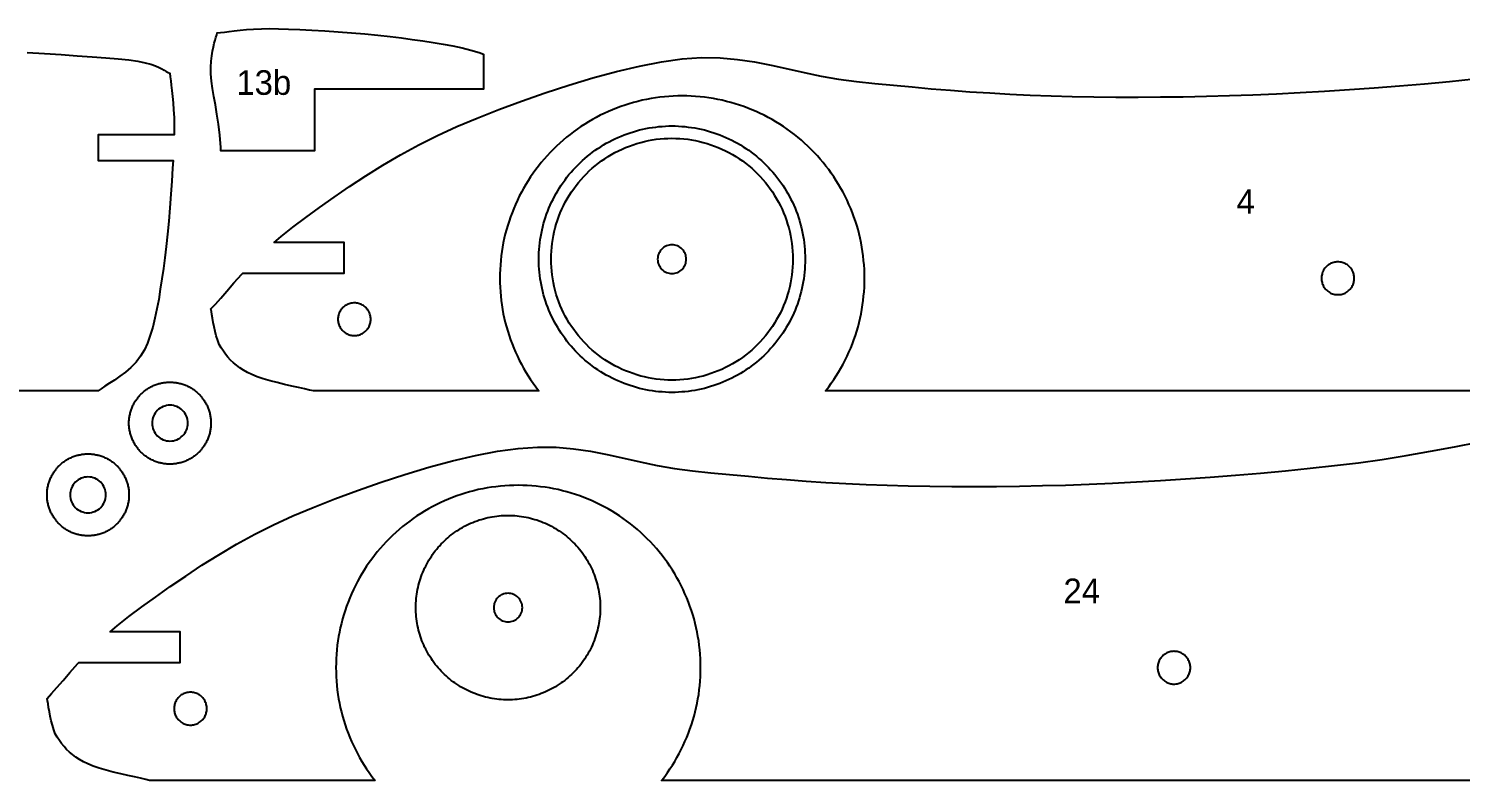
# Model space of a CAD drawing. Header units: metres. Extents: x 5 to 594, y 19 to 394.
# Drawn here: x 364.2 to 504, y 320.6 to 394 of the extents above; entities that cross this region are included whole.
import ezdxf
from ezdxf.enums import TextEntityAlignment as Align

# ---------------------------------------------------------------- set-up
doc = ezdxf.new("R2010")
doc.units = ezdxf.units.M
for name, color, linetype in [('CORTAR', 1, 'Continuous'), ('GRABAR', 5, 'Continuous'), ('GRABAR_RELLENO', 4, 'Continuous')]:
    doc.layers.add(name, color=color, linetype=linetype)

msp = doc.modelspace()

# ---------------------------------------------------------------- linework, layer by layer
at = {"layer": 'CORTAR'}
for points in [[(382.59, 385.65), (382.43, 386.55), (382.28, 387.38), (382.15, 388.15), (382.05, 388.88), (382, 389.59), (382, 390.25), (382.03, 390.84), (382.08, 391.36), (382.16, 391.81), (382.24, 392.21), (382.33, 392.57), (382.42, 392.87), (382.49, 393.14), (382.56, 393.38), (382.6, 393.59), (382.93, 393.62), (383.32, 393.66), (383.77, 393.72), (384.28, 393.78), (384.85, 393.85), (385.48, 393.9), (386.17, 393.95), (386.92, 393.99), (387.73, 394), (388.6, 393.99), (389.57, 393.96), (390.67, 393.91), (391.86, 393.85), (393.11, 393.78), (394.41, 393.69), (395.73, 393.59), (397.03, 393.48), (398.3, 393.36), (399.5, 393.23), (400.6, 393.09), (401.65, 392.94), (402.67, 392.8), (403.68, 392.65), (404.66, 392.49), (405.6, 392.31), (406.51, 392.12), (407.36, 391.91), (408.17, 391.67), (408.6, 391.51), (408.6, 388.09), (392.1, 388.09), (392.1, 382.09), (382.98, 382.09), (382.97, 382.39), (382.87, 383.59), (382.74, 384.67), (382.59, 385.65)], [(440, 371.18), (439.98, 370.86), (439.96, 370.54), (439.94, 370.23), (439.9, 369.91), (439.86, 369.59), (439.81, 369.28), (439.75, 368.96), (439.68, 368.65), (439.61, 368.34), (439.53, 368.03), (439.44, 367.73), (439.34, 367.42), (439.24, 367.12), (439.13, 366.82), (439.01, 366.53), (438.88, 366.23), (438.75, 365.94), (438.61, 365.66), (438.46, 365.37), (438.31, 365.09), (438.15, 364.82), (437.98, 364.55), (437.81, 364.28), (437.63, 364.01), (437.44, 363.76), (437.25, 363.5), (437.05, 363.25), (436.84, 363.01), (436.63, 362.77), (436.42, 362.54), (436.19, 362.31), (435.96, 362.08), (435.73, 361.87), (435.49, 361.66), (435.25, 361.45), (435, 361.25), (434.74, 361.06), (434.49, 360.87), (434.22, 360.69), (433.95, 360.52), (433.68, 360.35), (433.41, 360.19), (433.13, 360.04), (432.84, 359.89), (432.56, 359.75), (432.27, 359.62), (431.97, 359.49), (431.68, 359.37), (431.38, 359.26), (431.08, 359.16), (430.77, 359.06), (430.47, 358.97), (430.16, 358.89), (429.85, 358.82), (429.54, 358.75), (429.22, 358.69), (428.91, 358.64), (428.59, 358.6), (428.27, 358.56), (427.96, 358.54), (427.64, 358.52), (427.32, 358.5), (427, 358.5), (426.68, 358.5), (426.36, 358.52), (426.04, 358.54), (425.73, 358.56), (425.41, 358.6), (425.09, 358.64), (424.78, 358.69), (424.46, 358.75), (424.15, 358.82), (423.84, 358.89), (423.53, 358.97), (423.23, 359.06), (422.92, 359.16), (422.62, 359.26), (422.32, 359.37), (422.03, 359.49), (421.73, 359.62), (421.44, 359.75), (421.16, 359.89), (420.87, 360.04), (420.59, 360.19), (420.32, 360.35), (420.05, 360.52), (419.78, 360.69), (419.51, 360.87), (419.26, 361.06), (419, 361.25), (418.75, 361.45), (418.51, 361.66), (418.27, 361.87), (418.04, 362.08), (417.81, 362.31), (417.58, 362.54), (417.37, 362.77), (417.16, 363.01), (416.95, 363.25), (416.75, 363.5), (416.56, 363.76), (416.37, 364.01), (416.19, 364.28), (416.02, 364.55), (415.85, 364.82), (415.69, 365.09), (415.54, 365.37), (415.39, 365.66), (415.25, 365.94), (415.12, 366.23), (414.99, 366.53), (414.87, 366.82), (414.76, 367.12), (414.66, 367.42), (414.56, 367.73), (414.47, 368.03), (414.39, 368.34), (414.32, 368.65), (414.25, 368.96), (414.19, 369.28), (414.14, 369.59), (414.1, 369.91), (414.06, 370.23), (414.04, 370.54), (414.02, 370.86), (414, 371.18), (414, 371.5), (414, 371.82), (414.02, 372.14), (414.04, 372.46), (414.06, 372.77), (414.1, 373.09), (414.14, 373.41), (414.19, 373.72), (414.25, 374.04), (414.32, 374.35), (414.39, 374.66), (414.47, 374.97), (414.56, 375.27), (414.66, 375.58), (414.76, 375.88), (414.87, 376.18), (414.99, 376.47), (415.12, 376.77), (415.25, 377.06), (415.39, 377.34), (415.54, 377.63), (415.69, 377.91), (415.85, 378.18), (416.02, 378.45), (416.19, 378.72), (416.37, 378.99), (416.56, 379.24), (416.75, 379.5), (416.95, 379.75), (417.16, 379.99), (417.37, 380.23), (417.58, 380.46), (417.81, 380.69), (418.04, 380.92), (418.27, 381.13), (418.51, 381.34), (418.75, 381.55), (419, 381.75), (419.26, 381.94), (419.51, 382.13), (419.78, 382.31), (420.05, 382.48), (420.32, 382.65), (420.59, 382.81), (420.87, 382.96), (421.16, 383.11), (421.44, 383.25), (421.73, 383.38), (422.03, 383.51), (422.32, 383.63), (422.62, 383.74), (422.92, 383.84), (423.23, 383.94), (423.53, 384.03), (423.84, 384.11), (424.15, 384.18), (424.46, 384.25), (424.78, 384.31), (425.09, 384.36), (425.41, 384.4), (425.73, 384.44), (426.04, 384.46), (426.36, 384.48), (426.68, 384.5), (427, 384.5), (427.32, 384.5), (427.64, 384.48), (427.96, 384.46), (428.27, 384.44), (428.59, 384.4), (428.91, 384.36), (429.22, 384.31), (429.54, 384.25), (429.85, 384.18), (430.16, 384.11), (430.47, 384.03), (430.77, 383.94), (431.08, 383.84), (431.38, 383.74), (431.68, 383.63), (431.97, 383.51), (432.27, 383.38), (432.56, 383.25), (432.84, 383.11), (433.13, 382.96), (433.41, 382.81), (433.68, 382.65), (433.95, 382.48), (434.22, 382.31), (434.49, 382.13), (434.74, 381.94), (435, 381.75), (435.25, 381.55), (435.49, 381.34), (435.73, 381.13), (435.96, 380.92), (436.19, 380.69), (436.42, 380.46), (436.63, 380.23), (436.84, 379.99), (437.05, 379.75), (437.25, 379.5), (437.44, 379.24), (437.63, 378.99), (437.81, 378.72), (437.98, 378.45), (438.15, 378.18), (438.31, 377.91), (438.46, 377.63), (438.61, 377.34), (438.75, 377.06), (438.88, 376.77), (439.01, 376.47), (439.13, 376.18), (439.24, 375.88), (439.34, 375.58), (439.44, 375.27), (439.53, 374.97), (439.61, 374.66), (439.68, 374.35), (439.75, 374.04), (439.81, 373.72), (439.86, 373.41), (439.9, 373.09), (439.94, 372.77), (439.96, 372.46), (439.98, 372.14), (440, 371.82), (440, 371.5), (440, 371.18)], [(428.39, 371.64), (428.37, 371.77), (428.34, 371.91), (428.29, 372.04), (428.23, 372.16), (428.16, 372.28), (428.08, 372.39), (427.99, 372.49), (427.89, 372.58), (427.78, 372.66), (427.66, 372.73), (427.54, 372.79), (427.41, 372.84), (427.27, 372.87), (427.14, 372.89), (427, 372.9), (426.86, 372.89), (426.73, 372.87), (426.59, 372.84), (426.46, 372.79), (426.34, 372.73), (426.22, 372.66), (426.11, 372.58), (426.01, 372.49), (425.92, 372.39), (425.84, 372.28), (425.77, 372.16), (425.71, 372.04), (425.66, 371.91), (425.63, 371.77), (425.61, 371.64), (425.6, 371.5), (425.61, 371.36), (425.63, 371.23), (425.66, 371.09), (425.71, 370.96), (425.77, 370.84), (425.84, 370.72), (425.92, 370.61), (426.01, 370.51), (426.11, 370.42), (426.22, 370.34), (426.34, 370.27), (426.46, 370.21), (426.59, 370.16), (426.73, 370.13), (426.86, 370.11), (427, 370.1), (427.14, 370.11), (427.27, 370.13), (427.41, 370.16), (427.54, 370.21), (427.66, 370.27), (427.78, 370.34), (427.89, 370.42), (427.99, 370.51), (428.08, 370.61), (428.16, 370.72), (428.23, 370.84), (428.29, 370.96), (428.34, 371.09), (428.37, 371.23), (428.39, 371.36), (428.4, 371.5), (428.39, 371.64)], [(493.59, 369.85), (493.57, 369.95), (493.55, 370.05), (493.52, 370.15), (493.48, 370.25), (493.43, 370.35), (493.39, 370.44), (493.33, 370.53), (493.27, 370.61), (493.2, 370.69), (493.13, 370.77), (493.05, 370.84), (492.97, 370.91), (492.89, 370.97), (492.8, 371.02), (492.71, 371.07), (492.61, 371.12), (492.51, 371.15), (492.41, 371.18), (492.31, 371.21), (492.21, 371.22), (492.1, 371.23), (492, 371.24), (491.9, 371.23), (491.79, 371.22), (491.69, 371.21), (491.59, 371.18), (491.49, 371.15), (491.39, 371.12), (491.29, 371.07), (491.2, 371.02), (491.11, 370.97), (491.03, 370.91), (490.95, 370.84), (490.87, 370.77), (490.8, 370.69), (490.73, 370.61), (490.67, 370.53), (490.61, 370.44), (490.57, 370.35), (490.52, 370.25), (490.48, 370.15), (490.45, 370.05), (490.43, 369.95), (490.41, 369.85), (490.4, 369.74), (490.4, 369.64), (490.4, 369.53), (490.41, 369.43), (490.43, 369.33), (490.45, 369.22), (490.48, 369.12), (490.52, 369.03), (490.57, 368.93), (490.61, 368.84), (490.67, 368.75), (490.73, 368.66), (490.8, 368.58), (490.87, 368.51), (490.95, 368.44), (491.03, 368.37), (491.11, 368.31), (491.2, 368.25), (491.29, 368.2), (491.39, 368.16), (491.49, 368.12), (491.59, 368.09), (491.69, 368.07), (491.79, 368.05), (491.9, 368.04), (492, 368.04), (492.1, 368.04), (492.21, 368.05), (492.31, 368.07), (492.41, 368.09), (492.51, 368.12), (492.61, 368.16), (492.71, 368.2), (492.8, 368.25), (492.89, 368.31), (492.97, 368.37), (493.05, 368.44), (493.13, 368.51), (493.2, 368.58), (493.27, 368.66), (493.33, 368.75), (493.39, 368.84), (493.43, 368.93), (493.48, 369.03), (493.52, 369.12), (493.55, 369.22), (493.57, 369.33), (493.59, 369.43), (493.6, 369.53), (493.6, 369.64), (493.6, 369.74), (493.59, 369.85)], [(397.57, 365.95), (397.55, 366.05), (397.52, 366.15), (397.48, 366.25), (397.43, 366.35), (397.39, 366.44), (397.33, 366.53), (397.27, 366.61), (397.2, 366.69), (397.13, 366.77), (397.05, 366.84), (396.97, 366.91), (396.89, 366.97), (396.8, 367.02), (396.71, 367.07), (396.61, 367.12), (396.51, 367.15), (396.41, 367.18), (396.31, 367.21), (396.21, 367.22), (396.1, 367.23), (396, 367.24), (395.9, 367.23), (395.79, 367.22), (395.69, 367.21), (395.59, 367.18), (395.49, 367.15), (395.39, 367.12), (395.29, 367.07), (395.2, 367.02), (395.11, 366.97), (395.03, 366.91), (394.95, 366.84), (394.87, 366.77), (394.8, 366.69), (394.73, 366.61), (394.67, 366.53), (394.61, 366.44), (394.57, 366.35), (394.52, 366.25), (394.48, 366.15), (394.45, 366.05), (394.43, 365.95), (394.41, 365.85), (394.4, 365.74), (394.4, 365.64), (394.4, 365.53), (394.41, 365.43), (394.43, 365.33), (394.45, 365.22), (394.48, 365.12), (394.52, 365.03), (394.57, 364.93), (394.61, 364.84), (394.67, 364.75), (394.73, 364.66), (394.8, 364.58), (394.87, 364.51), (394.95, 364.44), (395.03, 364.37), (395.11, 364.31), (395.2, 364.25), (395.29, 364.2), (395.39, 364.16), (395.49, 364.12), (395.59, 364.09), (395.69, 364.07), (395.79, 364.05), (395.9, 364.04), (396, 364.04), (396.1, 364.04), (396.21, 364.05), (396.31, 364.07), (396.41, 364.09), (396.51, 364.12), (396.61, 364.16), (396.71, 364.2), (396.8, 364.25), (396.89, 364.31), (396.97, 364.37), (397.05, 364.44), (397.13, 364.51), (397.2, 364.58), (397.27, 364.66), (397.33, 364.75), (397.39, 364.84), (397.43, 364.93), (397.48, 365.03), (397.52, 365.12), (397.55, 365.22), (397.57, 365.33), (397.59, 365.43), (397.6, 365.53), (397.6, 365.64), (397.6, 365.74), (397.59, 365.85), (397.57, 365.95)], [(382, 355.4), (382, 355.3), (381.99, 355.21), (381.98, 355.11), (381.97, 355.01), (381.96, 354.91), (381.94, 354.82), (381.92, 354.72), (381.9, 354.62), (381.88, 354.53), (381.86, 354.43), (381.83, 354.34), (381.8, 354.25), (381.77, 354.15), (381.73, 354.06), (381.7, 353.97), (381.66, 353.88), (381.62, 353.79), (381.57, 353.7), (381.53, 353.61), (381.48, 353.53), (381.43, 353.44), (381.38, 353.36), (381.33, 353.28), (381.27, 353.2), (381.21, 353.12), (381.15, 353.04), (381.09, 352.96), (381.03, 352.89), (380.96, 352.81), (380.9, 352.74), (380.83, 352.67), (380.76, 352.6), (380.69, 352.54), (380.61, 352.47), (380.54, 352.41), (380.46, 352.35), (380.38, 352.29), (380.3, 352.23), (380.22, 352.17), (380.14, 352.12), (380.06, 352.07), (379.97, 352.02), (379.89, 351.97), (379.8, 351.93), (379.71, 351.88), (379.62, 351.84), (379.53, 351.8), (379.44, 351.77), (379.35, 351.73), (379.25, 351.7), (379.16, 351.67), (379.07, 351.64), (378.97, 351.62), (378.88, 351.6), (378.78, 351.58), (378.68, 351.56), (378.59, 351.54), (378.49, 351.53), (378.39, 351.52), (378.29, 351.51), (378.2, 351.5), (378.1, 351.5), (378, 351.5), (377.9, 351.5), (377.8, 351.5), (377.71, 351.51), (377.61, 351.52), (377.51, 351.53), (377.41, 351.54), (377.32, 351.56), (377.22, 351.58), (377.12, 351.6), (377.03, 351.62), (376.93, 351.64), (376.84, 351.67), (376.75, 351.7), (376.65, 351.73), (376.56, 351.77), (376.47, 351.8), (376.38, 351.84), (376.29, 351.88), (376.2, 351.93), (376.11, 351.97), (376.03, 352.02), (375.94, 352.07), (375.86, 352.12), (375.78, 352.17), (375.7, 352.23), (375.62, 352.29), (375.54, 352.35), (375.46, 352.41), (375.39, 352.47), (375.31, 352.54), (375.24, 352.6), (375.17, 352.67), (375.1, 352.74), (375.04, 352.81), (374.97, 352.89), (374.91, 352.96), (374.85, 353.04), (374.79, 353.12), (374.73, 353.2), (374.67, 353.28), (374.62, 353.36), (374.57, 353.44), (374.52, 353.53), (374.47, 353.61), (374.43, 353.7), (374.38, 353.79), (374.34, 353.88), (374.3, 353.97), (374.27, 354.06), (374.23, 354.15), (374.2, 354.25), (374.17, 354.34), (374.14, 354.43), (374.12, 354.53), (374.1, 354.62), (374.08, 354.72), (374.06, 354.82), (374.04, 354.91), (374.03, 355.01), (374.02, 355.11), (374.01, 355.21), (374, 355.3), (374, 355.4), (374, 355.5), (374, 355.6), (374, 355.7), (374.01, 355.79), (374.02, 355.89), (374.03, 355.99), (374.04, 356.09), (374.06, 356.18), (374.08, 356.28), (374.1, 356.38), (374.12, 356.47), (374.14, 356.57), (374.17, 356.66), (374.2, 356.75), (374.23, 356.85), (374.27, 356.94), (374.3, 357.03), (374.34, 357.12), (374.38, 357.21), (374.43, 357.3), (374.47, 357.39), (374.52, 357.47), (374.57, 357.56), (374.62, 357.64), (374.67, 357.72), (374.73, 357.8), (374.79, 357.88), (374.85, 357.96), (374.91, 358.04), (374.97, 358.11), (375.04, 358.19), (375.1, 358.26), (375.17, 358.33), (375.24, 358.4), (375.31, 358.46), (375.39, 358.53), (375.46, 358.59), (375.54, 358.65), (375.62, 358.71), (375.7, 358.77), (375.78, 358.83), (375.86, 358.88), (375.94, 358.93), (376.03, 358.98), (376.11, 359.03), (376.2, 359.07), (376.29, 359.12), (376.38, 359.16), (376.47, 359.2), (376.56, 359.23), (376.65, 359.27), (376.75, 359.3), (376.84, 359.33), (376.93, 359.36), (377.03, 359.38), (377.12, 359.4), (377.22, 359.42), (377.32, 359.44), (377.41, 359.46), (377.51, 359.47), (377.61, 359.48), (377.71, 359.49), (377.8, 359.5), (377.9, 359.5), (378, 359.5), (378.1, 359.5), (378.2, 359.5), (378.29, 359.49), (378.39, 359.48), (378.49, 359.47), (378.59, 359.46), (378.68, 359.44), (378.78, 359.42), (378.88, 359.4), (378.97, 359.38), (379.07, 359.36), (379.16, 359.33), (379.25, 359.3), (379.35, 359.27), (379.44, 359.23), (379.53, 359.2), (379.62, 359.16), (379.71, 359.12), (379.8, 359.07), (379.89, 359.03), (379.97, 358.98), (380.06, 358.93), (380.14, 358.88), (380.22, 358.83), (380.3, 358.77), (380.38, 358.71), (380.46, 358.65), (380.54, 358.59), (380.61, 358.53), (380.69, 358.46), (380.76, 358.4), (380.83, 358.33), (380.9, 358.26), (380.96, 358.19), (381.03, 358.11), (381.09, 358.04), (381.15, 357.96), (381.21, 357.88), (381.27, 357.8), (381.33, 357.72), (381.38, 357.64), (381.43, 357.56), (381.48, 357.47), (381.53, 357.39), (381.57, 357.3), (381.62, 357.21), (381.66, 357.12), (381.7, 357.03), (381.73, 356.94), (381.77, 356.85), (381.8, 356.75), (381.83, 356.66), (381.86, 356.57), (381.88, 356.47), (381.9, 356.38), (381.92, 356.28), (381.94, 356.18), (381.96, 356.09), (381.97, 355.99), (381.98, 355.89), (381.99, 355.79), (382, 355.7), (382, 355.6), (382, 355.5), (382, 355.4)], [(379.74, 355.67), (379.72, 355.84), (379.67, 356.01), (379.62, 356.17), (379.54, 356.32), (379.46, 356.47), (379.35, 356.61), (379.24, 356.74), (379.11, 356.85), (378.97, 356.96), (378.82, 357.04), (378.67, 357.12), (378.51, 357.17), (378.34, 357.22), (378.17, 357.24), (378, 357.25), (377.83, 357.24), (377.66, 357.22), (377.49, 357.17), (377.33, 357.12), (377.18, 357.04), (377.03, 356.96), (376.89, 356.85), (376.76, 356.74), (376.65, 356.61), (376.54, 356.47), (376.46, 356.32), (376.38, 356.17), (376.33, 356.01), (376.28, 355.84), (376.26, 355.67), (376.25, 355.5), (376.26, 355.33), (376.28, 355.16), (376.33, 354.99), (376.38, 354.83), (376.46, 354.68), (376.54, 354.53), (376.65, 354.39), (376.76, 354.26), (376.89, 354.15), (377.03, 354.04), (377.18, 353.96), (377.33, 353.88), (377.49, 353.83), (377.66, 353.78), (377.83, 353.76), (378, 353.75), (378.17, 353.76), (378.34, 353.78), (378.51, 353.83), (378.67, 353.88), (378.82, 353.96), (378.97, 354.04), (379.11, 354.15), (379.24, 354.26), (379.35, 354.39), (379.46, 354.53), (379.54, 354.68), (379.62, 354.83), (379.67, 354.99), (379.72, 355.16), (379.74, 355.33), (379.75, 355.5), (379.74, 355.67)], [(374, 348.4), (374, 348.3), (373.99, 348.21), (373.98, 348.11), (373.97, 348.01), (373.96, 347.91), (373.94, 347.82), (373.92, 347.72), (373.9, 347.62), (373.88, 347.53), (373.86, 347.43), (373.83, 347.34), (373.8, 347.25), (373.77, 347.15), (373.73, 347.06), (373.7, 346.97), (373.66, 346.88), (373.62, 346.79), (373.57, 346.7), (373.53, 346.61), (373.48, 346.53), (373.43, 346.44), (373.38, 346.36), (373.33, 346.28), (373.27, 346.2), (373.21, 346.12), (373.15, 346.04), (373.09, 345.96), (373.03, 345.89), (372.96, 345.81), (372.9, 345.74), (372.83, 345.67), (372.76, 345.6), (372.69, 345.54), (372.61, 345.47), (372.54, 345.41), (372.46, 345.35), (372.38, 345.29), (372.3, 345.23), (372.22, 345.17), (372.14, 345.12), (372.06, 345.07), (371.97, 345.02), (371.89, 344.97), (371.8, 344.93), (371.71, 344.88), (371.62, 344.84), (371.53, 344.8), (371.44, 344.77), (371.35, 344.73), (371.25, 344.7), (371.16, 344.67), (371.07, 344.64), (370.97, 344.62), (370.88, 344.6), (370.78, 344.58), (370.68, 344.56), (370.59, 344.54), (370.49, 344.53), (370.39, 344.52), (370.29, 344.51), (370.2, 344.5), (370.1, 344.5), (370, 344.5), (369.9, 344.5), (369.8, 344.5), (369.71, 344.51), (369.61, 344.52), (369.51, 344.53), (369.41, 344.54), (369.32, 344.56), (369.22, 344.58), (369.12, 344.6), (369.03, 344.62), (368.93, 344.64), (368.84, 344.67), (368.75, 344.7), (368.65, 344.73), (368.56, 344.77), (368.47, 344.8), (368.38, 344.84), (368.29, 344.88), (368.2, 344.93), (368.11, 344.97), (368.03, 345.02), (367.94, 345.07), (367.86, 345.12), (367.78, 345.17), (367.7, 345.23), (367.62, 345.29), (367.54, 345.35), (367.46, 345.41), (367.39, 345.47), (367.31, 345.54), (367.24, 345.6), (367.17, 345.67), (367.1, 345.74), (367.04, 345.81), (366.97, 345.89), (366.91, 345.96), (366.85, 346.04), (366.79, 346.12), (366.73, 346.2), (366.67, 346.28), (366.62, 346.36), (366.57, 346.44), (366.52, 346.53), (366.47, 346.61), (366.43, 346.7), (366.38, 346.79), (366.34, 346.88), (366.3, 346.97), (366.27, 347.06), (366.23, 347.15), (366.2, 347.25), (366.17, 347.34), (366.14, 347.43), (366.12, 347.53), (366.1, 347.62), (366.08, 347.72), (366.06, 347.82), (366.04, 347.91), (366.03, 348.01), (366.02, 348.11), (366.01, 348.21), (366, 348.3), (366, 348.4), (366, 348.5), (366, 348.6), (366, 348.7), (366.01, 348.79), (366.02, 348.89), (366.03, 348.99), (366.04, 349.09), (366.06, 349.18), (366.08, 349.28), (366.1, 349.38), (366.12, 349.47), (366.14, 349.57), (366.17, 349.66), (366.2, 349.75), (366.23, 349.85), (366.27, 349.94), (366.3, 350.03), (366.34, 350.12), (366.38, 350.21), (366.43, 350.3), (366.47, 350.39), (366.52, 350.47), (366.57, 350.56), (366.62, 350.64), (366.67, 350.72), (366.73, 350.8), (366.79, 350.88), (366.85, 350.96), (366.91, 351.04), (366.97, 351.11), (367.04, 351.19), (367.1, 351.26), (367.17, 351.33), (367.24, 351.4), (367.31, 351.46), (367.39, 351.53), (367.46, 351.59), (367.54, 351.65), (367.62, 351.71), (367.7, 351.77), (367.78, 351.83), (367.86, 351.88), (367.94, 351.93), (368.03, 351.98), (368.11, 352.03), (368.2, 352.07), (368.29, 352.12), (368.38, 352.16), (368.47, 352.2), (368.56, 352.23), (368.65, 352.27), (368.75, 352.3), (368.84, 352.33), (368.93, 352.36), (369.03, 352.38), (369.12, 352.4), (369.22, 352.42), (369.32, 352.44), (369.41, 352.46), (369.51, 352.47), (369.61, 352.48), (369.71, 352.49), (369.8, 352.5), (369.9, 352.5), (370, 352.5), (370.1, 352.5), (370.2, 352.5), (370.29, 352.49), (370.39, 352.48), (370.49, 352.47), (370.59, 352.46), (370.68, 352.44), (370.78, 352.42), (370.88, 352.4), (370.97, 352.38), (371.07, 352.36), (371.16, 352.33), (371.25, 352.3), (371.35, 352.27), (371.44, 352.23), (371.53, 352.2), (371.62, 352.16), (371.71, 352.12), (371.8, 352.07), (371.89, 352.03), (371.97, 351.98), (372.06, 351.93), (372.14, 351.88), (372.22, 351.83), (372.3, 351.77), (372.38, 351.71), (372.46, 351.65), (372.54, 351.59), (372.61, 351.53), (372.69, 351.46), (372.76, 351.4), (372.83, 351.33), (372.9, 351.26), (372.96, 351.19), (373.03, 351.11), (373.09, 351.04), (373.15, 350.96), (373.21, 350.88), (373.27, 350.8), (373.33, 350.72), (373.38, 350.64), (373.43, 350.56), (373.48, 350.47), (373.53, 350.39), (373.57, 350.3), (373.62, 350.21), (373.66, 350.12), (373.7, 350.03), (373.73, 349.94), (373.77, 349.85), (373.8, 349.75), (373.83, 349.66), (373.86, 349.57), (373.88, 349.47), (373.9, 349.38), (373.92, 349.28), (373.94, 349.18), (373.96, 349.09), (373.97, 348.99), (373.98, 348.89), (373.99, 348.79), (374, 348.7), (374, 348.6), (374, 348.5), (374, 348.4)], [(371.74, 348.67), (371.72, 348.84), (371.67, 349.01), (371.62, 349.17), (371.54, 349.32), (371.46, 349.47), (371.35, 349.61), (371.24, 349.74), (371.11, 349.85), (370.97, 349.96), (370.82, 350.04), (370.67, 350.12), (370.51, 350.17), (370.34, 350.22), (370.17, 350.24), (370, 350.25), (369.83, 350.24), (369.66, 350.22), (369.49, 350.17), (369.33, 350.12), (369.18, 350.04), (369.03, 349.96), (368.89, 349.85), (368.76, 349.74), (368.65, 349.61), (368.54, 349.47), (368.46, 349.32), (368.38, 349.17), (368.33, 349.01), (368.28, 348.84), (368.26, 348.67), (368.25, 348.5), (368.26, 348.33), (368.28, 348.16), (368.33, 347.99), (368.38, 347.83), (368.46, 347.68), (368.54, 347.53), (368.65, 347.39), (368.76, 347.26), (368.89, 347.15), (369.03, 347.04), (369.18, 346.96), (369.33, 346.88), (369.49, 346.83), (369.66, 346.78), (369.83, 346.76), (370, 346.75), (370.17, 346.76), (370.34, 346.78), (370.51, 346.83), (370.67, 346.88), (370.82, 346.96), (370.97, 347.04), (371.11, 347.15), (371.24, 347.26), (371.35, 347.39), (371.46, 347.53), (371.54, 347.68), (371.62, 347.83), (371.67, 347.99), (371.72, 348.16), (371.74, 348.33), (371.75, 348.5), (371.74, 348.67)], [(420, 337.28), (419.99, 337.06), (419.98, 336.84), (419.96, 336.62), (419.93, 336.4), (419.9, 336.18), (419.87, 335.96), (419.83, 335.74), (419.78, 335.53), (419.73, 335.31), (419.67, 335.1), (419.61, 334.89), (419.55, 334.68), (419.47, 334.47), (419.4, 334.26), (419.31, 334.06), (419.23, 333.85), (419.14, 333.65), (419.04, 333.45), (418.94, 333.26), (418.83, 333.06), (418.72, 332.87), (418.6, 332.69), (418.48, 332.5), (418.36, 332.32), (418.23, 332.14), (418.1, 331.96), (417.96, 331.79), (417.81, 331.62), (417.67, 331.46), (417.52, 331.29), (417.36, 331.14), (417.21, 330.98), (417.04, 330.83), (416.88, 330.69), (416.71, 330.54), (416.54, 330.4), (416.36, 330.27), (416.18, 330.14), (416, 330.02), (415.81, 329.9), (415.63, 329.78), (415.44, 329.67), (415.24, 329.56), (415.05, 329.46), (414.85, 329.36), (414.65, 329.27), (414.44, 329.19), (414.24, 329.1), (414.03, 329.03), (413.82, 328.95), (413.61, 328.89), (413.4, 328.83), (413.19, 328.77), (412.97, 328.72), (412.76, 328.67), (412.54, 328.63), (412.32, 328.6), (412.1, 328.57), (411.88, 328.54), (411.66, 328.52), (411.44, 328.51), (411.22, 328.5), (411, 328.5), (410.78, 328.5), (410.56, 328.51), (410.34, 328.52), (410.12, 328.54), (409.9, 328.57), (409.68, 328.6), (409.46, 328.63), (409.24, 328.67), (409.03, 328.72), (408.81, 328.77), (408.6, 328.83), (408.39, 328.89), (408.18, 328.95), (407.97, 329.03), (407.76, 329.1), (407.56, 329.19), (407.35, 329.27), (407.15, 329.36), (406.95, 329.46), (406.76, 329.56), (406.56, 329.67), (406.37, 329.78), (406.19, 329.9), (406, 330.02), (405.82, 330.14), (405.64, 330.27), (405.46, 330.4), (405.29, 330.54), (405.12, 330.69), (404.96, 330.83), (404.79, 330.98), (404.64, 331.14), (404.48, 331.29), (404.33, 331.46), (404.19, 331.62), (404.04, 331.79), (403.9, 331.96), (403.77, 332.14), (403.64, 332.32), (403.52, 332.5), (403.4, 332.69), (403.28, 332.87), (403.17, 333.06), (403.06, 333.26), (402.96, 333.45), (402.86, 333.65), (402.77, 333.85), (402.69, 334.06), (402.6, 334.26), (402.53, 334.47), (402.45, 334.68), (402.39, 334.89), (402.33, 335.1), (402.27, 335.31), (402.22, 335.53), (402.17, 335.74), (402.13, 335.96), (402.1, 336.18), (402.07, 336.4), (402.04, 336.62), (402.02, 336.84), (402.01, 337.06), (402, 337.28), (402, 337.5), (402, 337.72), (402.01, 337.94), (402.02, 338.16), (402.04, 338.38), (402.07, 338.6), (402.1, 338.82), (402.13, 339.04), (402.17, 339.26), (402.22, 339.47), (402.27, 339.69), (402.33, 339.9), (402.39, 340.11), (402.45, 340.32), (402.53, 340.53), (402.6, 340.74), (402.69, 340.94), (402.77, 341.15), (402.86, 341.35), (402.96, 341.55), (403.06, 341.74), (403.17, 341.94), (403.28, 342.13), (403.4, 342.31), (403.52, 342.5), (403.64, 342.68), (403.77, 342.86), (403.9, 343.04), (404.04, 343.21), (404.19, 343.38), (404.33, 343.54), (404.48, 343.71), (404.64, 343.86), (404.79, 344.02), (404.96, 344.17), (405.12, 344.31), (405.29, 344.46), (405.46, 344.6), (405.64, 344.73), (405.82, 344.86), (406, 344.98), (406.19, 345.1), (406.37, 345.22), (406.56, 345.33), (406.76, 345.44), (406.95, 345.54), (407.15, 345.64), (407.35, 345.73), (407.56, 345.81), (407.76, 345.9), (407.97, 345.97), (408.18, 346.05), (408.39, 346.11), (408.6, 346.17), (408.81, 346.23), (409.03, 346.28), (409.24, 346.33), (409.46, 346.37), (409.68, 346.4), (409.9, 346.43), (410.12, 346.46), (410.34, 346.48), (410.56, 346.49), (410.78, 346.5), (411, 346.5), (411.22, 346.5), (411.44, 346.49), (411.66, 346.48), (411.88, 346.46), (412.1, 346.43), (412.32, 346.4), (412.54, 346.37), (412.76, 346.33), (412.97, 346.28), (413.19, 346.23), (413.4, 346.17), (413.61, 346.11), (413.82, 346.05), (414.03, 345.97), (414.24, 345.9), (414.44, 345.81), (414.65, 345.73), (414.85, 345.64), (415.05, 345.54), (415.24, 345.44), (415.44, 345.33), (415.63, 345.22), (415.81, 345.1), (416, 344.98), (416.18, 344.86), (416.36, 344.73), (416.54, 344.6), (416.71, 344.46), (416.88, 344.31), (417.04, 344.17), (417.21, 344.02), (417.36, 343.86), (417.52, 343.71), (417.67, 343.54), (417.81, 343.38), (417.96, 343.21), (418.1, 343.04), (418.23, 342.86), (418.36, 342.68), (418.48, 342.5), (418.6, 342.31), (418.72, 342.13), (418.83, 341.94), (418.94, 341.74), (419.04, 341.55), (419.14, 341.35), (419.23, 341.15), (419.31, 340.94), (419.4, 340.74), (419.47, 340.53), (419.55, 340.32), (419.61, 340.11), (419.67, 339.9), (419.73, 339.69), (419.78, 339.47), (419.83, 339.26), (419.87, 339.04), (419.9, 338.82), (419.93, 338.6), (419.96, 338.38), (419.98, 338.16), (419.99, 337.94), (420, 337.72), (420, 337.5), (420, 337.28)], [(412.39, 337.64), (412.37, 337.77), (412.34, 337.91), (412.29, 338.04), (412.23, 338.16), (412.16, 338.28), (412.08, 338.39), (411.99, 338.49), (411.89, 338.58), (411.78, 338.66), (411.66, 338.73), (411.54, 338.79), (411.41, 338.84), (411.27, 338.87), (411.14, 338.89), (411, 338.9), (410.86, 338.89), (410.73, 338.87), (410.59, 338.84), (410.46, 338.79), (410.34, 338.73), (410.22, 338.66), (410.11, 338.58), (410.01, 338.49), (409.92, 338.39), (409.84, 338.28), (409.77, 338.16), (409.71, 338.04), (409.66, 337.91), (409.63, 337.77), (409.61, 337.64), (409.6, 337.5), (409.61, 337.36), (409.63, 337.23), (409.66, 337.09), (409.71, 336.96), (409.77, 336.84), (409.84, 336.72), (409.92, 336.61), (410.01, 336.51), (410.11, 336.42), (410.22, 336.34), (410.34, 336.27), (410.46, 336.21), (410.59, 336.16), (410.73, 336.13), (410.86, 336.11), (411, 336.1), (411.14, 336.11), (411.27, 336.13), (411.41, 336.16), (411.54, 336.21), (411.66, 336.27), (411.78, 336.34), (411.89, 336.42), (411.99, 336.51), (412.08, 336.61), (412.16, 336.72), (412.23, 336.84), (412.29, 336.96), (412.34, 337.09), (412.37, 337.23), (412.39, 337.36), (412.4, 337.5), (412.39, 337.64)], [(477.59, 331.85), (477.57, 331.95), (477.55, 332.05), (477.52, 332.15), (477.48, 332.25), (477.43, 332.35), (477.39, 332.44), (477.33, 332.53), (477.27, 332.61), (477.2, 332.69), (477.13, 332.77), (477.05, 332.84), (476.97, 332.91), (476.89, 332.97), (476.8, 333.02), (476.71, 333.07), (476.61, 333.12), (476.51, 333.15), (476.41, 333.18), (476.31, 333.21), (476.21, 333.22), (476.1, 333.23), (476, 333.24), (475.9, 333.23), (475.79, 333.22), (475.69, 333.21), (475.59, 333.18), (475.49, 333.15), (475.39, 333.12), (475.29, 333.07), (475.2, 333.02), (475.11, 332.97), (475.03, 332.91), (474.95, 332.84), (474.87, 332.77), (474.8, 332.69), (474.73, 332.61), (474.67, 332.53), (474.61, 332.44), (474.57, 332.35), (474.52, 332.25), (474.48, 332.15), (474.45, 332.05), (474.43, 331.95), (474.41, 331.85), (474.4, 331.74), (474.4, 331.64), (474.4, 331.53), (474.41, 331.43), (474.43, 331.33), (474.45, 331.22), (474.48, 331.12), (474.52, 331.03), (474.57, 330.93), (474.61, 330.84), (474.67, 330.75), (474.73, 330.66), (474.8, 330.58), (474.87, 330.51), (474.95, 330.44), (475.03, 330.37), (475.11, 330.31), (475.2, 330.25), (475.29, 330.2), (475.39, 330.16), (475.49, 330.12), (475.59, 330.09), (475.69, 330.07), (475.79, 330.05), (475.9, 330.04), (476, 330.04), (476.1, 330.04), (476.21, 330.05), (476.31, 330.07), (476.41, 330.09), (476.51, 330.12), (476.61, 330.16), (476.71, 330.2), (476.8, 330.25), (476.89, 330.31), (476.97, 330.37), (477.05, 330.44), (477.13, 330.51), (477.2, 330.58), (477.27, 330.66), (477.33, 330.75), (477.39, 330.84), (477.43, 330.93), (477.48, 331.03), (477.52, 331.12), (477.55, 331.22), (477.57, 331.33), (477.59, 331.43), (477.6, 331.53), (477.6, 331.64), (477.6, 331.74), (477.59, 331.85)], [(381.57, 327.95), (381.55, 328.05), (381.52, 328.15), (381.48, 328.25), (381.43, 328.35), (381.39, 328.44), (381.33, 328.53), (381.27, 328.61), (381.2, 328.69), (381.13, 328.77), (381.05, 328.84), (380.97, 328.91), (380.89, 328.97), (380.8, 329.02), (380.71, 329.07), (380.61, 329.12), (380.51, 329.15), (380.41, 329.18), (380.31, 329.21), (380.21, 329.22), (380.1, 329.23), (380, 329.24), (379.9, 329.23), (379.79, 329.22), (379.69, 329.21), (379.59, 329.18), (379.49, 329.15), (379.39, 329.12), (379.29, 329.07), (379.2, 329.02), (379.11, 328.97), (379.03, 328.91), (378.95, 328.84), (378.87, 328.77), (378.8, 328.69), (378.73, 328.61), (378.67, 328.53), (378.61, 328.44), (378.57, 328.35), (378.52, 328.25), (378.48, 328.15), (378.45, 328.05), (378.43, 327.95), (378.41, 327.85), (378.4, 327.74), (378.4, 327.64), (378.4, 327.53), (378.41, 327.43), (378.43, 327.33), (378.45, 327.22), (378.48, 327.12), (378.52, 327.03), (378.57, 326.93), (378.61, 326.84), (378.67, 326.75), (378.73, 326.66), (378.8, 326.58), (378.87, 326.51), (378.95, 326.44), (379.03, 326.37), (379.11, 326.31), (379.2, 326.25), (379.29, 326.2), (379.39, 326.16), (379.49, 326.12), (379.59, 326.09), (379.69, 326.07), (379.79, 326.05), (379.9, 326.04), (380, 326.04), (380.1, 326.04), (380.21, 326.05), (380.31, 326.07), (380.41, 326.09), (380.51, 326.12), (380.61, 326.16), (380.71, 326.2), (380.8, 326.25), (380.89, 326.31), (380.97, 326.37), (381.05, 326.44), (381.13, 326.51), (381.2, 326.58), (381.27, 326.66), (381.33, 326.75), (381.39, 326.84), (381.43, 326.93), (381.48, 327.03), (381.52, 327.12), (381.55, 327.22), (381.57, 327.33), (381.59, 327.43), (381.6, 327.53), (381.6, 327.64), (381.6, 327.74), (381.59, 327.85), (381.57, 327.95)]]:
    msp.add_lwpolyline(points, close=True, dxfattribs=at)
for points in [[(364.07, 391.66), (365.74, 391.56), (367.38, 391.46), (368.94, 391.36), (370.4, 391.26), (371.75, 391.16), (372.96, 391.05), (374, 390.94), (374.86, 390.81), (375.57, 390.67), (376.13, 390.52), (376.58, 390.37), (376.94, 390.22), (377.22, 390.07), (377.44, 389.94), (377.63, 389.82), (377.81, 389.72), (378, 389.64), (378.03, 389.31), (378.08, 388.92), (378.13, 388.47), (378.19, 387.96), (378.26, 387.39), (378.31, 386.76), (378.36, 386.07), (378.4, 385.32), (378.41, 384.51), (378.4, 383.64), (371, 383.64), (371, 381.14), (378.3, 381.14), (378.26, 380.38), (378.19, 379.13), (378.1, 377.83), (378, 376.51), (377.89, 375.21), (377.77, 373.94), (377.64, 372.74), (377.5, 371.64), (377.36, 370.59), (377.21, 369.57), (377.06, 368.56), (376.9, 367.58), (376.73, 366.64), (376.53, 365.73), (376.32, 364.88), (376.08, 364.07), (375.81, 363.32), (375.5, 362.64), (375.13, 362.02), (374.69, 361.45), (374.19, 360.94), (373.66, 360.49), (373.12, 360.08), (372.6, 359.71), (372.1, 359.39), (371.65, 359.1), (371.28, 358.85), (371, 358.64), (347.99, 358.64)], [(524.01, 358.64), (441.99, 358.64), (442.03, 358.69), (442.3, 359.03), (442.55, 359.39), (442.8, 359.75), (443.04, 360.12), (443.27, 360.49), (443.49, 360.86), (443.7, 361.25), (443.9, 361.64), (444.09, 362.03), (444.27, 362.43), (444.45, 362.83), (444.61, 363.23), (444.76, 363.64), (444.9, 364.05), (445.03, 364.47), (445.16, 364.89), (445.27, 365.31), (445.37, 365.74), (445.46, 366.17), (445.54, 366.6), (445.61, 367.03), (445.67, 367.46), (445.71, 367.89), (445.75, 368.33), (445.78, 368.76), (445.79, 369.2), (445.8, 369.64), (445.79, 370.08), (445.78, 370.51), (445.75, 370.95), (445.71, 371.38), (445.67, 371.82), (445.61, 372.25), (445.54, 372.68), (445.46, 373.11), (445.37, 373.54), (445.27, 373.96), (445.16, 374.39), (445.03, 374.81), (444.9, 375.22), (444.76, 375.64), (444.61, 376.04), (444.45, 376.45), (444.27, 376.85), (444.09, 377.25), (443.9, 377.64), (443.7, 378.03), (443.49, 378.41), (443.27, 378.79), (443.04, 379.16), (442.8, 379.53), (442.55, 379.89), (442.3, 380.24), (442.03, 380.59), (441.76, 380.93), (441.48, 381.26), (441.19, 381.59), (440.89, 381.91), (440.59, 382.22), (440.27, 382.53), (439.95, 382.83), (439.63, 383.12), (439.29, 383.4), (438.95, 383.67), (438.6, 383.94), (438.25, 384.19), (437.89, 384.44), (437.52, 384.68), (437.15, 384.91), (436.77, 385.13), (436.39, 385.34), (436, 385.54), (435.61, 385.73), (435.21, 385.91), (434.81, 386.08), (434.41, 386.25), (434, 386.4), (433.58, 386.54), (433.17, 386.67), (432.75, 386.79), (432.33, 386.9), (431.9, 387.01), (431.47, 387.1), (431.04, 387.18), (430.61, 387.25), (430.18, 387.3), (429.74, 387.35), (429.31, 387.39), (428.87, 387.42), (428.44, 387.43), (428, 387.44), (427.56, 387.43), (427.13, 387.42), (426.69, 387.39), (426.26, 387.35), (425.82, 387.3), (425.39, 387.25), (424.96, 387.18), (424.53, 387.1), (424.1, 387.01), (423.67, 386.9), (423.25, 386.79), (422.83, 386.67), (422.42, 386.54), (422, 386.4), (421.59, 386.25), (421.19, 386.08), (420.79, 385.91), (420.39, 385.73), (420, 385.54), (419.61, 385.34), (419.23, 385.13), (418.85, 384.91), (418.48, 384.68), (418.11, 384.44), (417.75, 384.19), (417.4, 383.94), (417.05, 383.67), (416.71, 383.4), (416.37, 383.12), (416.05, 382.83), (415.73, 382.53), (415.41, 382.22), (415.11, 381.91), (414.81, 381.59), (414.52, 381.26), (414.24, 380.93), (413.97, 380.59), (413.7, 380.24), (413.45, 379.89), (413.2, 379.53), (412.96, 379.16), (412.73, 378.79), (412.51, 378.41), (412.3, 378.03), (412.1, 377.64), (411.91, 377.25), (411.73, 376.85), (411.55, 376.45), (411.39, 376.04), (411.24, 375.64), (411.1, 375.22), (410.97, 374.81), (410.84, 374.39), (410.73, 373.96), (410.63, 373.54), (410.54, 373.11), (410.46, 372.68), (410.39, 372.25), (410.33, 371.82), (410.29, 371.38), (410.25, 370.95), (410.22, 370.51), (410.21, 370.08), (410.2, 369.64), (410.21, 369.2), (410.22, 368.76), (410.25, 368.33), (410.29, 367.89), (410.33, 367.46), (410.39, 367.03), (410.46, 366.6), (410.54, 366.17), (410.63, 365.74), (410.73, 365.31), (410.84, 364.89), (410.97, 364.47), (411.1, 364.05), (411.24, 363.64), (411.39, 363.23), (411.55, 362.83), (411.73, 362.43), (411.91, 362.03), (412.1, 361.64), (412.3, 361.25), (412.51, 360.86), (412.73, 360.49), (412.96, 360.12), (413.2, 359.75), (413.45, 359.39), (413.7, 359.03), (413.97, 358.69), (414.01, 358.64), (392, 358.64), (391.63, 358.73), (391.14, 358.84), (390.55, 358.97), (389.89, 359.12), (389.19, 359.28), (388.47, 359.45), (387.77, 359.63), (387.1, 359.83), (386.51, 360.03), (386, 360.24), (385.57, 360.45), (385.18, 360.68), (384.82, 360.91), (384.49, 361.15), (384.19, 361.4), (383.91, 361.66), (383.66, 361.94), (383.42, 362.23), (383.21, 362.53), (383, 362.84), (382.81, 363.19), (382.66, 363.58), (382.52, 364.01), (382.41, 364.45), (382.31, 364.9), (382.23, 365.33), (382.16, 365.74), (382.1, 366.1), (382.05, 366.41), (382, 366.64), (382.44, 367.11), (382.96, 367.7), (383.56, 368.39), (384.24, 369.18), (385, 370.03), (385.11, 370.14), (385.11, 370.14), (395, 370.14), (395, 373.14), (388.16, 373.14), (388.84, 373.73), (390, 374.64), (391.25, 375.56), (392.59, 376.53), (394.02, 377.55), (395.54, 378.58), (397.12, 379.63), (398.78, 380.66), (400.51, 381.68), (402.29, 382.65), (404.12, 383.58), (406, 384.44), (407.98, 385.27), (410.1, 386.1), (412.32, 386.93), (414.61, 387.73), (416.94, 388.49), (419.27, 389.19), (421.58, 389.81), (423.82, 390.33), (425.98, 390.75), (428, 391.04), (429.89, 391.17), (431.69, 391.15), (433.4, 391), (435.06, 390.75), (436.69, 390.44), (438.3, 390.08), (439.91, 389.72), (441.55, 389.37), (443.24, 389.07), (445, 388.84), (446.81, 388.66), (448.62, 388.48), (450.46, 388.31), (452.31, 388.14), (454.19, 387.99), (456.09, 387.84), (458.02, 387.72), (459.98, 387.6), (461.97, 387.51), (464, 387.44), (466.07, 387.39), (468.18, 387.35), (470.32, 387.32), (472.49, 387.32), (474.69, 387.33), (476.91, 387.35), (479.16, 387.4), (481.42, 387.46), (483.71, 387.54), (486, 387.64), (488.33, 387.76), (490.7, 387.89), (493.12, 388.05), (495.55, 388.22), (498, 388.41), (500.45, 388.62), (502.88, 388.85), (505.3, 389.09)], [(508.01, 320.64), (425.99, 320.64), (426.03, 320.69), (426.3, 321.03), (426.55, 321.39), (426.8, 321.75), (427.04, 322.12), (427.27, 322.49), (427.49, 322.86), (427.7, 323.25), (427.9, 323.64), (428.09, 324.03), (428.27, 324.43), (428.45, 324.83), (428.61, 325.23), (428.76, 325.64), (428.9, 326.05), (429.03, 326.47), (429.16, 326.89), (429.27, 327.31), (429.37, 327.74), (429.46, 328.17), (429.54, 328.6), (429.61, 329.03), (429.67, 329.46), (429.71, 329.89), (429.75, 330.33), (429.78, 330.76), (429.79, 331.2), (429.8, 331.64), (429.79, 332.08), (429.78, 332.51), (429.75, 332.95), (429.71, 333.38), (429.67, 333.82), (429.61, 334.25), (429.54, 334.68), (429.46, 335.11), (429.37, 335.54), (429.27, 335.96), (429.16, 336.39), (429.03, 336.81), (428.9, 337.22), (428.76, 337.64), (428.61, 338.04), (428.45, 338.45), (428.27, 338.85), (428.09, 339.25), (427.9, 339.64), (427.7, 340.03), (427.49, 340.41), (427.27, 340.79), (427.04, 341.16), (426.8, 341.53), (426.55, 341.89), (426.3, 342.24), (426.03, 342.59), (425.76, 342.93), (425.48, 343.26), (425.19, 343.59), (424.89, 343.91), (424.59, 344.22), (424.27, 344.53), (423.95, 344.83), (423.63, 345.12), (423.29, 345.4), (422.95, 345.67), (422.6, 345.94), (422.25, 346.19), (421.89, 346.44), (421.52, 346.68), (421.15, 346.91), (420.77, 347.13), (420.39, 347.34), (420, 347.54), (419.61, 347.73), (419.21, 347.91), (418.81, 348.08), (418.41, 348.25), (418, 348.4), (417.58, 348.54), (417.17, 348.67), (416.75, 348.79), (416.33, 348.9), (415.9, 349.01), (415.47, 349.1), (415.04, 349.18), (414.61, 349.25), (414.18, 349.3), (413.74, 349.35), (413.31, 349.39), (412.87, 349.42), (412.44, 349.43), (412, 349.44), (411.56, 349.43), (411.13, 349.42), (410.69, 349.39), (410.26, 349.35), (409.82, 349.3), (409.39, 349.25), (408.96, 349.18), (408.53, 349.1), (408.1, 349.01), (407.67, 348.9), (407.25, 348.79), (406.83, 348.67), (406.42, 348.54), (406, 348.4), (405.59, 348.25), (405.19, 348.08), (404.79, 347.91), (404.39, 347.73), (404, 347.54), (403.61, 347.34), (403.23, 347.13), (402.85, 346.91), (402.48, 346.68), (402.11, 346.44), (401.75, 346.19), (401.4, 345.94), (401.05, 345.67), (400.71, 345.4), (400.37, 345.12), (400.05, 344.83), (399.73, 344.53), (399.41, 344.22), (399.11, 343.91), (398.81, 343.59), (398.52, 343.26), (398.24, 342.93), (397.97, 342.59), (397.7, 342.24), (397.45, 341.89), (397.2, 341.53), (396.96, 341.16), (396.73, 340.79), (396.51, 340.41), (396.3, 340.03), (396.1, 339.64), (395.91, 339.25), (395.73, 338.85), (395.55, 338.45), (395.39, 338.04), (395.24, 337.64), (395.1, 337.22), (394.97, 336.81), (394.84, 336.39), (394.73, 335.96), (394.63, 335.54), (394.54, 335.11), (394.46, 334.68), (394.39, 334.25), (394.33, 333.82), (394.29, 333.38), (394.25, 332.95), (394.22, 332.51), (394.21, 332.08), (394.2, 331.64), (394.21, 331.2), (394.22, 330.76), (394.25, 330.33), (394.29, 329.89), (394.33, 329.46), (394.39, 329.03), (394.46, 328.6), (394.54, 328.17), (394.63, 327.74), (394.73, 327.31), (394.84, 326.89), (394.97, 326.47), (395.1, 326.05), (395.24, 325.64), (395.39, 325.23), (395.55, 324.83), (395.73, 324.43), (395.91, 324.03), (396.1, 323.64), (396.3, 323.25), (396.51, 322.86), (396.73, 322.49), (396.96, 322.12), (397.2, 321.75), (397.45, 321.39), (397.7, 321.03), (397.97, 320.69), (398.01, 320.64), (376, 320.64), (375.63, 320.73), (375.14, 320.84), (374.55, 320.97), (373.89, 321.12), (373.19, 321.28), (372.47, 321.45), (371.77, 321.63), (371.1, 321.83), (370.51, 322.03), (370, 322.24), (369.57, 322.45), (369.18, 322.68), (368.82, 322.91), (368.49, 323.15), (368.19, 323.4), (367.91, 323.66), (367.66, 323.94), (367.42, 324.23), (367.21, 324.53), (367, 324.84), (366.81, 325.19), (366.66, 325.58), (366.52, 326.01), (366.41, 326.45), (366.31, 326.9), (366.23, 327.33), (366.16, 327.74), (366.1, 328.1), (366.05, 328.41), (366, 328.64), (366.44, 329.11), (366.96, 329.7), (367.56, 330.39), (368.24, 331.18), (369, 332.03), (369.11, 332.14), (369.11, 332.14), (379, 332.14), (379, 335.14), (372.16, 335.14), (372.84, 335.73), (374, 336.64), (375.25, 337.56), (376.59, 338.53), (378.02, 339.55), (379.54, 340.58), (381.12, 341.63), (382.78, 342.66), (384.51, 343.68), (386.29, 344.65), (388.12, 345.58), (390, 346.44), (391.98, 347.27), (394.1, 348.1), (396.32, 348.93), (398.61, 349.73), (400.94, 350.49), (403.27, 351.19), (405.58, 351.81), (407.82, 352.33), (409.98, 352.75), (412, 353.04), (413.89, 353.17), (415.69, 353.15), (417.4, 353), (419.06, 352.75), (420.69, 352.44), (422.3, 352.08), (423.91, 351.72), (425.55, 351.37), (427.24, 351.07), (429, 350.84), (430.81, 350.66), (432.62, 350.48), (434.46, 350.31), (436.31, 350.14), (438.19, 349.99), (440.09, 349.84), (442.02, 349.72), (443.98, 349.6), (445.97, 349.51), (448, 349.44), (450.07, 349.39), (452.18, 349.35), (454.32, 349.32), (456.49, 349.32), (458.69, 349.33), (460.91, 349.35), (463.16, 349.4), (465.42, 349.46), (467.71, 349.54), (470, 349.64), (472.33, 349.76), (474.7, 349.89), (477.12, 350.05), (479.55, 350.22), (482, 350.41), (484.45, 350.62), (486.88, 350.85), (489.3, 351.09), (491.67, 351.36), (494, 351.64), (496.32, 351.96), (498.67, 352.34), (501.03, 352.75), (503.38, 353.19), (505.69, 353.64)]]:
    msp.add_lwpolyline(points, dxfattribs=at)
at = {"layer": 'GRABAR_RELLENO'}
msp.add_lwpolyline([(438.8, 371.5), (438.79, 371.11), (438.77, 370.73), (438.74, 370.34), (438.7, 369.96), (438.64, 369.58), (438.57, 369.2), (438.49, 368.82), (438.4, 368.45), (438.29, 368.07), (438.17, 367.71), (438.04, 367.34), (437.9, 366.98), (437.75, 366.63), (437.58, 366.28), (437.41, 365.94), (437.22, 365.6), (437.02, 365.27), (436.81, 364.94), (436.59, 364.63), (436.36, 364.32), (436.12, 364.01), (435.87, 363.72), (435.61, 363.43), (435.34, 363.16), (435.07, 362.89), (434.78, 362.63), (434.49, 362.38), (434.18, 362.14), (433.87, 361.91), (433.56, 361.69), (433.23, 361.48), (432.9, 361.28), (432.56, 361.09), (432.22, 360.92), (431.87, 360.75), (431.52, 360.6), (431.16, 360.46), (430.79, 360.33), (430.43, 360.21), (430.05, 360.1), (429.68, 360.01), (429.3, 359.93), (428.92, 359.86), (428.54, 359.8), (428.16, 359.76), (427.77, 359.73), (427.39, 359.71), (427, 359.7), (426.61, 359.71), (426.23, 359.73), (425.84, 359.76), (425.46, 359.8), (425.08, 359.86), (424.7, 359.93), (424.32, 360.01), (423.95, 360.1), (423.57, 360.21), (423.21, 360.33), (422.84, 360.46), (422.48, 360.6), (422.13, 360.75), (421.78, 360.92), (421.44, 361.09), (421.1, 361.28), (420.77, 361.48), (420.44, 361.69), (420.13, 361.91), (419.82, 362.14), (419.51, 362.38), (419.22, 362.63), (418.93, 362.89), (418.66, 363.16), (418.39, 363.43), (418.13, 363.72), (417.88, 364.01), (417.64, 364.32), (417.41, 364.63), (417.19, 364.94), (416.98, 365.27), (416.78, 365.6), (416.59, 365.94), (416.42, 366.28), (416.25, 366.63), (416.1, 366.98), (415.96, 367.34), (415.83, 367.71), (415.71, 368.07), (415.6, 368.45), (415.51, 368.82), (415.43, 369.2), (415.36, 369.58), (415.3, 369.96), (415.26, 370.34), (415.23, 370.73), (415.21, 371.11), (415.2, 371.5), (415.21, 371.89), (415.23, 372.27), (415.26, 372.66), (415.3, 373.04), (415.36, 373.42), (415.43, 373.8), (415.51, 374.18), (415.6, 374.55), (415.71, 374.93), (415.83, 375.29), (415.96, 375.66), (416.1, 376.02), (416.25, 376.37), (416.42, 376.72), (416.59, 377.06), (416.78, 377.4), (416.98, 377.73), (417.19, 378.06), (417.41, 378.37), (417.64, 378.68), (417.88, 378.99), (418.13, 379.28), (418.39, 379.57), (418.66, 379.84), (418.93, 380.11), (419.22, 380.37), (419.51, 380.62), (419.82, 380.86), (420.13, 381.09), (420.44, 381.31), (420.77, 381.52), (421.1, 381.72), (421.44, 381.91), (421.78, 382.08), (422.13, 382.25), (422.48, 382.4), (422.84, 382.54), (423.21, 382.67), (423.57, 382.79), (423.95, 382.9), (424.32, 382.99), (424.7, 383.07), (425.08, 383.14), (425.46, 383.2), (425.84, 383.24), (426.23, 383.27), (426.61, 383.29), (427, 383.3), (427.39, 383.29), (427.77, 383.27), (428.16, 383.24), (428.54, 383.2), (428.92, 383.14), (429.3, 383.07), (429.68, 382.99), (430.05, 382.9), (430.43, 382.79), (430.79, 382.67), (431.16, 382.54), (431.52, 382.4), (431.87, 382.25), (432.22, 382.08), (432.56, 381.91), (432.9, 381.72), (433.23, 381.52), (433.56, 381.31), (433.87, 381.09), (434.18, 380.86), (434.49, 380.62), (434.78, 380.37), (435.07, 380.11), (435.34, 379.84), (435.61, 379.57), (435.87, 379.28), (436.12, 378.99), (436.36, 378.68), (436.59, 378.37), (436.81, 378.06), (437.02, 377.73), (437.22, 377.4), (437.41, 377.06), (437.58, 376.72), (437.75, 376.37), (437.9, 376.02), (438.04, 375.66), (438.17, 375.29), (438.29, 374.93), (438.4, 374.55), (438.49, 374.18), (438.57, 373.8), (438.64, 373.42), (438.7, 373.04), (438.74, 372.66), (438.77, 372.27), (438.79, 371.89), (438.8, 371.5)], close=True, dxfattribs=at)

# ---------------------------------------------------------------- texts
at = {"layer": 'GRABAR'}
for s, p in [('13b', (387.16, 386.82)), ('4', (483, 375.21)), ('24', (467, 337.21))]:
    msp.add_text(s, height=2.4, dxfattribs=at).set_placement(p, align=Align.BOTTOM_CENTER)

doc.saveas('drawing.dxf')
